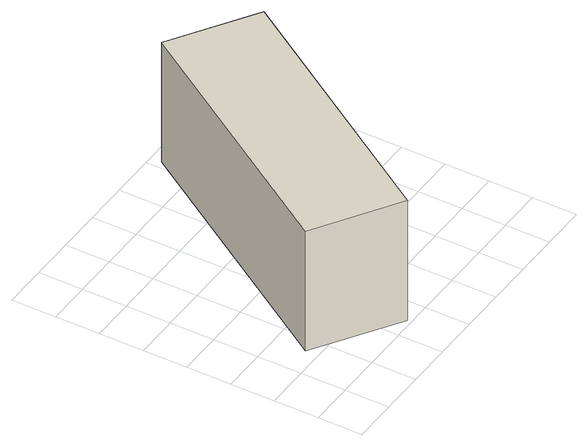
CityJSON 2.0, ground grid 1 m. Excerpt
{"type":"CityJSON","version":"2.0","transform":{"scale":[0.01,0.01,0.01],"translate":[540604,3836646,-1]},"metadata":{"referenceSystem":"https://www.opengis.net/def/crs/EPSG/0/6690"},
"CityObjects":{
"building1":{"type":"Building","attributes":{"計測周辺長":17.42,"1/2500図郭":56,"区名":"此花区","町丁目名称":"島屋６丁目","街区番号":1,"class":"3001","usage":"431","storeysAboveGround":1,"BuildingDetailAttribute.buildingRoofEdgeArea":14.33,"BuildingDetailAttribute.buildingStructureType":"610","BuildingDetailAttribute.buildingStructureOrgType":"2","BuildingDetailAttribute.detailedUsage":"1730","BuildingDetailAttribute.specifiedBuildingCoverageRate":0.6,"BuildingDetailAttribute.surveyYear":2017,"BuildingTsunamiRiskAttribute.description":"1","BuildingTsunamiRiskAttribute.rank":"2","BuildingTsunamiRiskAttribute.depth":2.83,"BuildingHighTideRiskAttribute.description":"1","BuildingHighTideRiskAttribute.rank":"4","BuildingHighTideRiskAttribute.depth":5.88,"BuildingIDAttribute.prefecture":"27","BuildingIDAttribute.city":"27104"},"geometry":[{"type":"Solid","lod":"1","boundaries":[[[[0,1,2,3]],[[2,4,5,3]],[[1,6,4,2]],[[0,7,6,1]],[[3,5,7,0]],[[4,6,7,5]]]]}]}
},
"vertices":[
[64,130,90],[418,675,90],[603,555,90],[249,10,90],[603,555,390],[249,10,390],[418,675,390],[64,130,390]
]}
